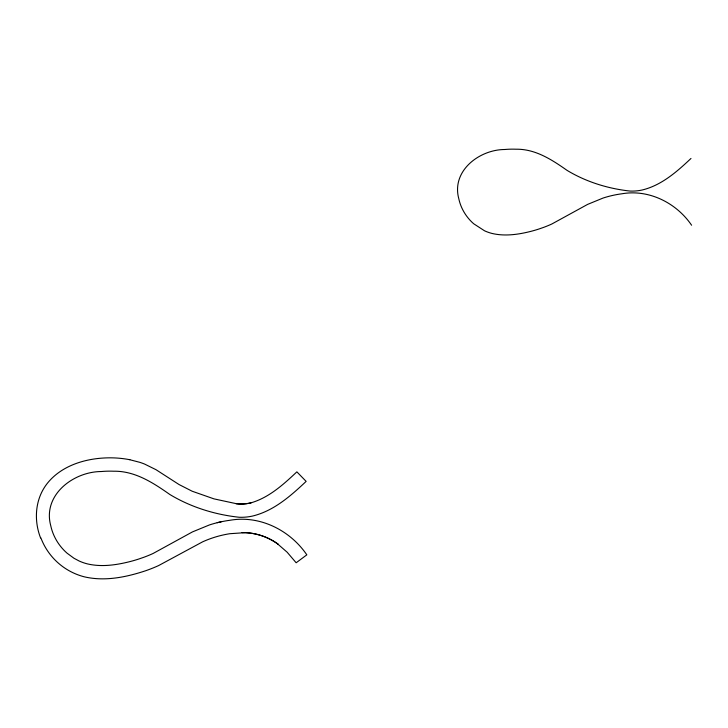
<?xml version="1.0" encoding="UTF-8"?>
<svg xmlns="http://www.w3.org/2000/svg" width="728" height="728" viewBox="0 0 728 728"><rect width="100%" height="100%" fill="white"/><g stroke="black" fill="none" stroke-linecap="round" stroke-linejoin="round"><path stroke-width="1.09" d="M690.981 158.458C676.849 171.79 661.324 185.494 641.914 190.063A47.657 47.657 0 0 1 630.257 191.082C608.135 188.716 586.149 181.909 567.048 170.361C551.86 159.696 535.335 148.885 515.979 149.213A87.187 87.187 0 0 0 504.713 149.504C479.333 149.613 451.296 170.88 458.767 198.608A44.727 44.727 0 0 0 462.853 209.983L464.045 212.148A47.247 47.247 0 0 0 473.673 223.751L484.52 230.785A43.389 43.389 0 0 0 492.064 233.451C505.032 236.518 518.573 234.507 531.294 231.258A141.596 141.596 0 0 0 538.802 229.056L543.379 227.473A118.919 118.919 0 0 0 551.824 224.006L587.614 204.395L603.048 198.062A105.205 105.205 0 0 1 610.137 196.023A105.806 105.806 0 0 1 621.876 193.785C648.948 189.062 676.403 202.894 691.6 225.234M129.839 459.741L139.858 462.344A75.457 75.457 0 0 1 144.626 464.082L155.992 469.687L179.061 484.548L192.21 491.245L213.977 498.871L236.736 503.776A41.178 41.178 0 0 0 251.178 502.784C269.16 497.497 283.52 484.411 296.869 471.853L306.142 481.381C290.599 496.041 273.519 511.129 252.17 516.143A52.425 52.425 0 0 1 239.339 517.271C215.006 514.669 190.827 507.17 169.815 494.476C153.108 482.746 134.935 470.852 113.641 471.216A95.905 95.905 0 0 0 101.247 471.535C73.328 471.653 42.497 495.04 50.714 525.552A49.195 49.195 0 0 0 55.201 538.056L56.511 540.44A51.97 51.97 0 0 0 67.103 553.207L73.956 558.24L79.034 560.951A47.73 47.73 0 0 0 87.333 563.872C101.592 567.258 116.489 565.037 130.494 561.461A155.756 155.756 0 0 0 138.748 559.04L143.78 557.302A130.803 130.803 0 0 0 153.071 553.489L192.438 531.913L209.418 524.943A115.725 115.725 0 0 1 221.348 521.749M244.108 532.741L229.875 533.706A105.715 105.715 0 0 0 202.639 541.823L158.595 565.583A146.237 146.237 0 0 1 145.646 570.752C126.017 577.249 104.586 581.645 84.084 576.767A63.236 63.236 0 0 1 40.868 537.856M278.242 544.462L287.151 552.215L296.15 562.771L306.825 554.845C290.108 530.266 259.905 515.051 230.13 520.247A116.389 116.389 0 0 0 217.208 522.704M40.586 537.965C34.953 523.55 34.789 506.779 41.505 492.692A49.468 49.468 0 0 1 46.729 484.12C60.005 466.803 82.437 459.241 103.567 458.03A104.004 104.004 0 0 1 129.839 459.723M244.108 532.632A60.115 60.115 0 0 1 278.324 544.344A60.378 60.378 0 0 0 242.033 532.614M251.187 502.811A41.733 41.733 0 0 1 235.972 503.685"/></g></svg>
